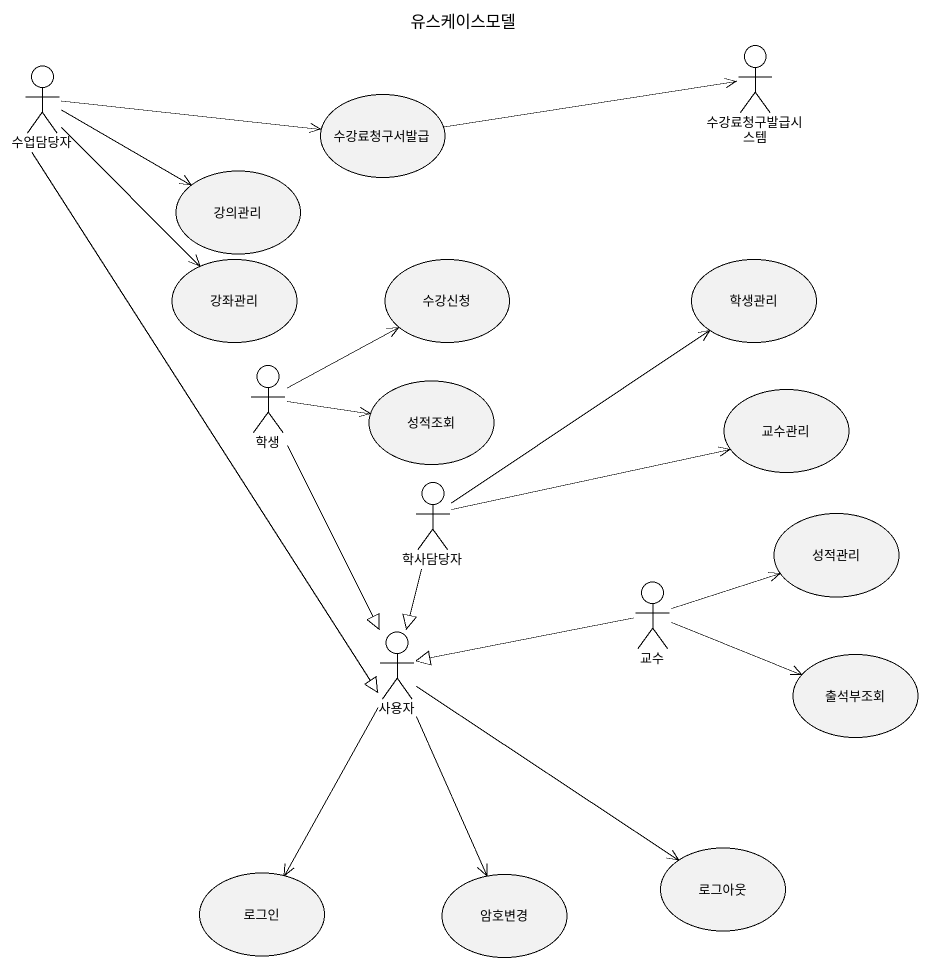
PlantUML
@startuml
title 유스케이스모델
actor 수업담당자
actor 수강료청구발급시스템
usecase 수강료청구서발급
usecase 강의관리
usecase 강좌관리
usecase 수강신청
usecase 학생관리
actor 학생
usecase 성적조회
usecase 교수관리
actor 학사담당자
usecase 성적관리
actor 교수
actor 사용자
usecase 출석부조회
usecase 로그인
usecase 암호변경
usecase 로그아웃
수업담당자 -right-> 수강료청구서발급
수업담당자 -right-> 강의관리
수업담당자 --> 강좌관리
수업담당자 --|> 사용자
수강료청구서발급 -right-> 수강료청구발급시스템
학생 -up-> 수강신청
학생 -right-> 성적조회
학생 --|> 사용자
학사담당자 -up-> 학생관리
학사담당자 -right-> 교수관리
학사담당자 --|> 사용자
교수 -right-> 성적관리
교수 -left-|> 사용자
교수 -right-> 출석부조회
사용자 --> 로그인
사용자 --> 암호변경
사용자 --> 로그아웃
@enduml
